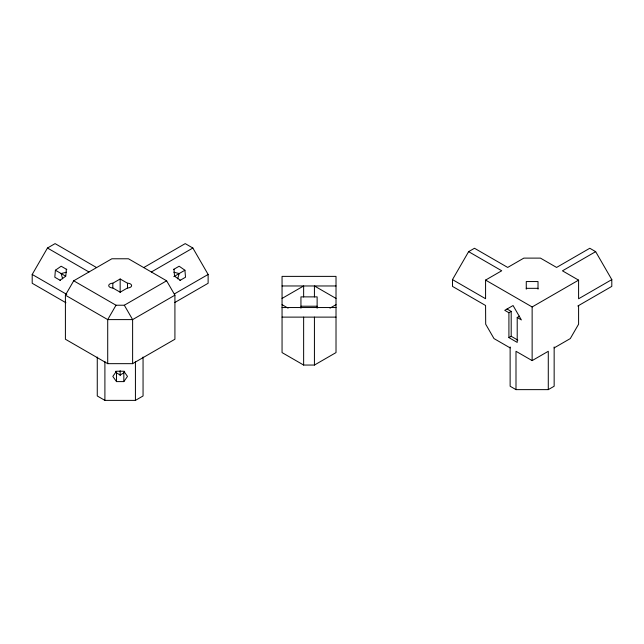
<?xml version="1.0" encoding="UTF-8"?>
<svg xmlns="http://www.w3.org/2000/svg" width="644" height="644" viewBox="0 0 644 644"><rect width="100%" height="100%" fill="white"/><g stroke="black" fill="none" stroke-linecap="round" stroke-linejoin="round"><path stroke-width="0.97" d="M66.831 269.498L61.164 266.222L55.392 270.23L54.812 277.234L60.48 280.502M66.356 269.216L65.769 276.22L59.997 280.229M177.647 278.836L179.201 273.531L184.925 270.23L179.153 266.222L173.494 269.498M123.833 381.602L127.496 376.418L123.833 371.226L116.492 371.226L112.821 376.418L116.492 381.602L123.833 381.602L123.833 372.876L124.646 371.25M65.921 302.744L32.2 283.271L32.2 274.457L47.463 248.029L55.094 243.617L96.6 267.582M65.406 295.177L73.706 280.8L111.863 258.775L128.462 258.775L166.619 280.8L174.918 295.177L174.918 339.235L132.616 363.659L107.709 363.659L65.406 339.235L65.406 295.177L107.709 319.601L132.616 319.601L174.918 295.177M166.619 280.8L124.308 305.224L116.009 305.224L107.709 319.601L107.709 363.659M510.129 347.897L493.988 338.575L485.689 324.198L485.576 305.498L452.482 286.387L452.482 279.609L468.623 251.651L474.491 248.262L507.697 267.437L523.838 258.115L540.445 258.115L556.585 267.437L589.791 248.262L595.66 251.651L611.8 279.609L611.8 286.387L577.781 306.029M112.821 283.223L120.162 278.989L127.496 283.223A4.106 2.375 0 0 1 131.609 285.59A4.106 2.375 0 0 1 127.496 287.965L120.162 292.199L112.821 287.965A4.106 2.375 0 0 1 108.715 285.59A4.106 2.375 0 0 1 112.821 283.223L112.821 288.037M143.725 267.582L185.231 243.617L192.862 248.029L208.125 274.457L208.125 283.271L174.701 302.567M151.356 271.993L192.862 248.029M173.808 276.646L179 273.652M179.845 280.502L185.512 277.234L184.925 270.23M174.395 293.93L208.125 274.457M123.833 372.876L120.162 374.993L116.492 372.876L115.678 371.25M282.056 298.43L303.638 285.968L303.638 296.956M97.268 357.034L97.268 395.971L104.9 400.383L135.425 400.383L143.057 395.971L143.057 357.034M329.969 308.154L336.015 304.66M314.425 365.051L336.015 352.59L336.015 276.381L282.056 276.381L282.056 352.59L303.638 365.051L314.425 365.051L314.425 317.122M452.482 279.609L485.576 298.719L485.576 280.084L501.716 270.762L468.623 251.651M595.66 251.651L562.454 270.826L578.594 280.14L578.594 298.784L611.8 279.609M508.913 312.726L508.913 337.609L517.212 342.407L517.212 317.516L521.366 319.915L513.067 305.538L504.759 310.328L508.913 312.726L511.199 311.406L511.199 336.289L517.84 340.129M485.576 280.084L532.137 306.963L578.594 280.14M517.212 317.516L519.499 316.196M508.913 337.609L511.199 336.289M515.997 389.628L515.997 351.286L532.137 360.608L548.286 351.286L548.286 389.628L515.997 389.628L510.129 386.239L510.129 346.955M554.154 347.897L570.294 338.575L578.594 324.198L578.594 305.562M548.286 389.628L554.154 386.239L554.154 346.955M66.485 272.235L61.116 273.531L62.677 278.836M282.056 285.968L336.015 285.968M526.269 288.327L538.014 288.327M300.941 306.222L317.13 306.222M282.056 307.534L336.015 307.534M282.056 317.122L336.015 317.122M173.832 272.235L179.201 273.531M507.045 309.007L511.199 311.406M336.015 298.43L314.425 285.968L314.425 296.956M282.056 304.66L288.093 308.154M47.463 248.029L88.969 271.993M55.392 270.23L65.648 276.147M73.706 280.8L116.009 305.224M32.2 274.457L66.791 294.429M180.32 280.229L174.548 276.22L173.969 269.216M124.308 305.224L132.616 319.601L132.616 363.659M538.014 289.172L538.014 281.549L526.269 281.549L526.269 289.172M532.137 306.963L532.137 360.608M317.13 308.218L317.13 296.876L300.941 296.876L300.941 308.218M303.638 317.122L303.638 365.051M135.425 361.437L135.425 400.383M127.496 283.223L127.496 288.037M120.162 278.989L120.162 292.481M120.162 370.67L120.162 375.613M116.492 372.876L116.492 381.602M104.9 361.437L104.9 400.383"/></g></svg>
